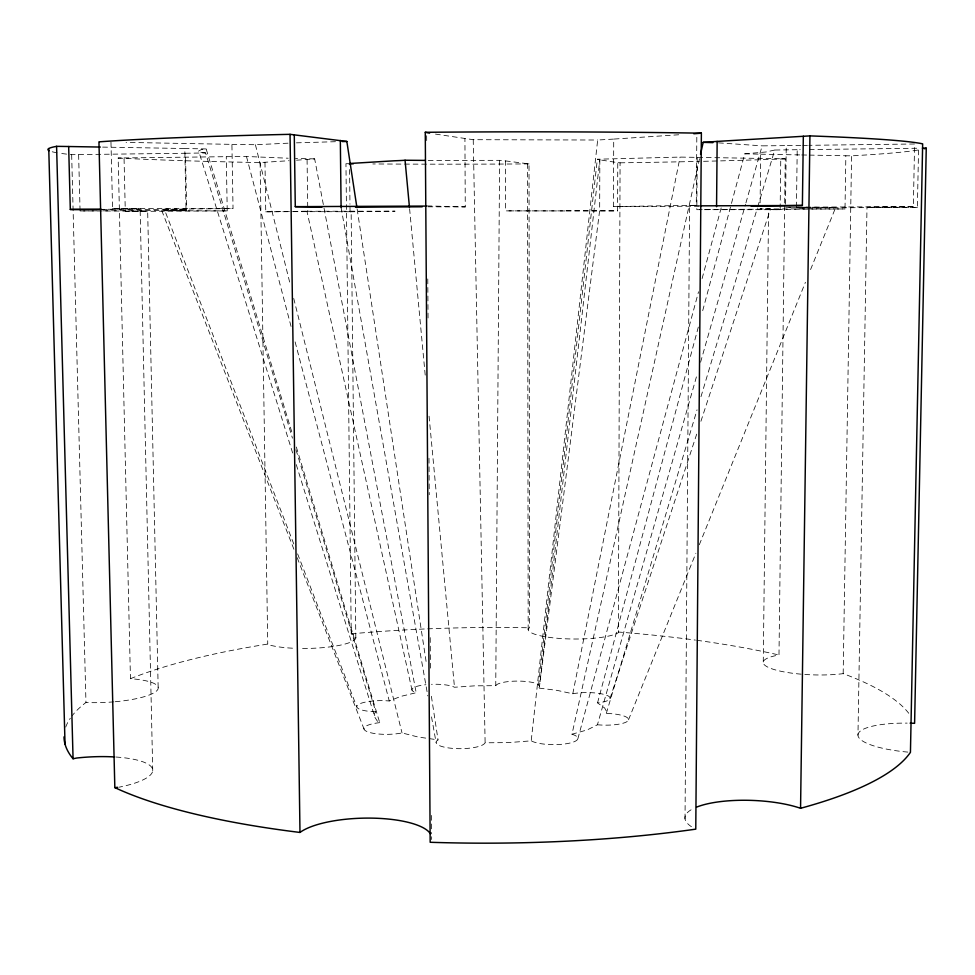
<?xml version="1.0" encoding="UTF-8"?>
<svg xmlns="http://www.w3.org/2000/svg" width="975" height="975" viewBox="0 0 975 975"><rect width="100%" height="100%" fill="white"/><g stroke="black" fill="none" stroke-linecap="round" stroke-linejoin="round"><path stroke-width="0.73" stroke-dasharray="4.88 3.66" d="M599.832 159.632L599.662 210.417L539.467 686.68L599.832 159.632L597.334 159.23L538.2 687.997L556.92 690.349L572.776 693.773A22.559 5.399 0.5 0 1 606.328 695.126A22.559 5.399 0.5 0 1 597.565 702.89L604.622 707.984L606.718 711.677L606.304 713.42A23.571 5.887 0.7 0 1 628.119 720.635A23.571 5.887 0.7 0 1 597.468 724.766M699.233 206.212L613.494 206.554L613.714 139.084L678.71 134.769M428.22 160.4L499.602 160.339A50.31 1.572 -0.3 0 0 505.44 160.899L505.562 210.88L617.589 210.88L617.76 162.654L599.796 159.839M505.44 160.899L529.011 163.897L529.608 627.803L528.352 628.388A46.215 9.482 0.3 0 0 565.025 638.771A46.215 9.482 0.3 0 0 618.357 632.678L620.076 162.813L617.76 162.654M499.602 160.339L495.751 685.669L474.776 685.839L454.484 687.253A22.096 5.204 -0.6 0 0 431.474 684.316M685.023 818.89L689.593 205.542L696.284 205.311L696.832 135.062M697.223 157.328L696.82 209.674L780.134 209.698L780.768 158.754L680.062 157.085L597.334 159.23M760.11 202.837L760.658 154.184L744.766 153.831L701.854 313.852M763.267 661.952L768.58 209.576L809.189 209.101M908.737 713.261A426.319 107.847 -0.2 0 0 843.18 673.64A49.908 10.835 1.9 0 1 774.954 669.788A49.908 10.835 1.9 0 1 778.988 655.005L784.68 204.518M784.692 202.995L785.253 158.864L780.768 158.754M785.509 204.262L786.252 145.616L801.352 145.421M809.348 149.565L918.572 148.224L917.39 207.37L796.441 207.992L797.209 149.711L800.243 149.675M811.858 209.077L845.008 208.967L845.849 155.768L851.577 155.842A440.359 16.1 -0.2 0 0 920.12 149.662M843.18 673.64L851.577 155.842M907.822 752.103A58.89 14.637 3.1 0 1 857.963 735.187L866.994 207.224L913.356 206.603L914.587 143.995L808.897 145.324M379.714 722.646A23.961 6.094 -1 0 0 366.771 731.457A23.961 6.094 -1 0 0 402.041 732.932L418.043 737.003L438.043 739.891A24.594 6.447 -0.4 0 0 454.301 748.507A24.594 6.447 -0.4 0 0 485.014 742.804L508.67 742.597L531.204 740.842L597.663 140.022L613.714 139.084M572.776 693.773L680.062 157.085M620.051 162.91L620.076 162.813A440.359 16.1 -0.2 0 0 699.209 161.411M699.538 158.718L571.984 734.224L587.267 729.897L597.431 724.791L697.259 373.925M597.541 702.89L698.319 327.064M577.846 738.855L698.539 291.781M702.11 278.545L721.561 206.481M700.586 362.225L745.509 204.336M745.924 202.873L762.145 145.86L786.252 145.616M606.304 713.42L697.052 409.829M700.976 396.703L757.258 208.418M757.697 206.956L774.711 150.04L797.209 149.711M610.033 698.453L697.125 432.827M700.915 421.285L770.482 209.077L760.037 208.918L845.008 208.967M628.522 719.794L695.87 553.252M699.294 544.781L805.435 282.262M810.578 269.563L835.685 207.468L810.542 207.224M774.711 150.04L765.972 151.99L744.766 153.831M375.753 711.774A22.913 5.57 -1 0 1 357.801 704.937A22.913 5.57 -1 0 1 389.22 700.988L400.713 696.418L416.179 692.713A22.096 5.204 -0.6 0 1 425.929 684.706M292.646 452.997L198.668 150.991L201.313 149.589L206.164 148.943L292.5 434.338M355.814 637.943L351.146 211.733L350.049 211.794L349.988 205.762M152.734 770.664L140.12 208.845L102.667 209.357M293.889 549.23L161.241 209.235L233.037 208.613L231.916 144.361L126.092 142.387M293.78 543.965L164.897 210.722L186.627 210.381L185.494 153.258L71.662 154.672A440.359 16.1 -0.2 0 1 58.183 152.965M296.546 160.192L314.657 158.888L416.179 692.713M115.245 701.732A52.906 11.98 -2.9 0 0 157.597 689.788A52.906 11.98 -2.9 0 0 130.455 678.685L118.17 158.023A440.359 16.1 -0.2 0 0 260.106 162.569L289.027 160.704M770.482 209.077L699.404 209.674M231.916 144.361L255.413 144.727L289.124 143.13M158.157 687.375L147.664 211.112L125.287 211.417L124.044 157.926L118.17 158.023M835.685 207.468L809.993 207.882M412.023 690.239L306.954 211.222L307.771 211.185L307.076 159.498M347.77 163.678L345.954 163.739L351.232 633.835L352.999 634.225A47.3 9.823 -1.3 0 1 344.431 644.195A47.3 9.823 -1.3 0 1 299.252 648.436M296.449 142.838L336.29 141.68M185.494 153.258L205.603 152.941L292.463 438.165M264.968 162.301L265.748 211.819L291.257 211.429M292.756 211.417L307.771 211.185M613.494 206.554L696.284 205.311M350.049 211.794L395.058 211.173L307.027 211.258M802.864 145.409L807.385 145.348M124.044 157.926L226.273 156.683A55.892 1.889 0.1 0 0 246.48 156.488L288.186 158.218M435.472 134.087L473.228 139.693L597.663 140.022M265.748 211.819L291.83 211.66M807.361 207.907L796.441 207.992M566.207 210.795L617.589 210.88M78.622 154.623L80.072 210.929L96.817 210.844M102.899 210.819L186.627 210.381M913.356 206.603L785.472 207.273L807.946 207.224M125.287 211.417L227.224 210.892L226.273 156.683M565.086 210.941L505.562 210.88M917.39 207.37L866.994 207.224M80.072 210.929L147.664 211.112M227.224 210.892L164.897 210.722M293.073 211.648L351.146 211.733M427.976 206.798L465.258 206.907L464.929 138.682M110.967 142.106L112.564 208.54L233.037 208.613M102.29 209.479L186.018 209.503L184.799 148.517L101.839 147.091M780.134 209.698L768.58 209.576M112.564 208.54L140.12 208.845M186.018 209.503L161.241 209.235M699.94 205.822L689.593 205.542M206.164 148.943L184.799 148.517M760.658 154.184L800.207 154.928M801.73 154.952L807.824 155.062M809.335 155.098L845.849 155.768M314.657 158.888L295.486 158.438M427.135 205.92L465.258 206.907M718.538 142.862L762.145 145.86M205.603 152.941L201.106 152.344L198.668 150.991M130.455 678.685A426.319 107.847 -0.2 0 1 267.747 644.073L268.783 644.792A47.3 9.823 -1.3 0 0 293.134 648.229M296.266 464.612L374.875 717.259L377.24 721L379.726 722.658L296.022 445.989M297.204 557.724L364.077 729.142M297.619 553.885L356.85 707.033M295.998 449.804L375.765 711.75L374.534 713.481L374.875 717.259M246.48 156.488L291.245 327.186M295.108 341.896L389.257 700.964M255.413 144.727L290.038 283.64M293.719 298.423L402.017 732.92M341.104 207.577L427.818 695.918M431.535 716.893L436.057 742.353M357.155 209.125L426.587 664.706M431.389 696.284L438.043 739.891M409.597 208.699L425.368 376.801M429.061 416.167L454.484 687.253M618.357 632.678L618.333 632.032A426.319 107.847 -0.2 0 1 695.394 640.1M71.662 154.672L85.958 702.5A426.319 107.847 -0.2 0 0 72.15 715.735M473.228 139.693L485.123 742.804M260.106 162.569L267.747 644.073M349.586 169.528L349.964 204.25M427.781 278.947L428.049 318.459M429 458.274L429.244 494.752M430.219 637.613L430.45 671.056M431.438 815.429L431.559 833.674M426.66 135.708L426.697 141.68M527.548 163.642L528.182 629.631M857.963 735.187A58.89 14.637 3.1 0 1 907.152 723.121M65.727 727.094A426.319 107.847 -0.2 0 1 70.322 718.222M351.232 633.835A426.319 107.847 -0.2 0 1 426.148 628.912M427.635 628.851A426.319 107.847 -0.2 0 1 529.608 627.803M696.857 640.295A426.319 107.847 -0.2 0 1 778.988 655.005M113.843 701.854A52.906 11.98 -2.9 0 1 85.958 702.5M571.959 734.236A24.436 6.35 0.3 0 1 566.621 743.693A24.436 6.35 0.3 0 1 531.241 740.842M495.848 685.669A21.962 5.143 0 0 1 522.685 681.233A21.962 5.143 0 0 1 538.298 687.997M785.253 158.864A440.359 16.1 -0.2 0 1 700.696 161.375M529.011 163.897A440.359 16.1 -0.2 0 1 372.816 163.946M57.013 152.77A440.359 16.1 -0.2 0 1 50.944 151.417M116.086 757.039A63.692 16.916 -3.5 0 1 152.722 769.848A63.692 16.916 -3.5 0 1 119.157 787.166M691.433 826.69A67.19 19.902 2.3 0 1 694.273 808.117M431.584 836.708A68.677 21.255 -1.5 0 1 431.462 839.487"/><path stroke-width="1.46" d="M701.378 133.185L695.772 829.152A426.319 107.847 -0.2 0 1 430.17 842.278L425.271 132.295A440.359 16.1 -0.2 0 1 701.378 133.185L693.822 133.77M716.564 206.688L717.149 141.412L809.932 135.891A440.359 16.1 -0.2 0 1 922.655 143.849L910.443 752.31A426.319 107.847 -0.2 0 1 800.56 808.287A67.19 19.902 2.3 0 0 696.577 807.129M751.189 206.212L802.388 205.493L803.327 136.22M800.56 808.287L809.932 135.891M922.411 148.188L926.25 148.163L914.599 723.316A58.89 14.637 3.1 0 0 910.114 723.17M700.525 154.257L703.17 142.35L717.149 141.412M64.021 736.844A426.319 107.847 -0.2 0 0 73.064 758.769L76.696 758.026A63.692 16.916 -3.5 0 1 114.623 756.953M356.923 207.626L346.844 141.46L290.038 134.331A440.359 16.1 -0.2 0 0 98.95 141.85L114.831 787.605L117.719 787.312M349.513 163.495L394.619 160.777A51.127 1.621 -0.1 0 0 405.052 160.241L425.283 160.4M426.221 206.078L295.279 206.651L294.279 134.696M342.322 141.558L346.844 141.46M355.485 207.188L422.236 206.798M802.388 205.493L701.439 205.835M101.388 209.369L70.31 209.467L68.664 146.518L56.587 146.335A440.359 16.1 -0.2 0 0 49.116 150.723M70.31 209.467L100.766 209.479M68.664 146.518L100.34 147.054M295.279 206.651L321.896 207.188M703.17 142.35L712.92 142.655M429.585 133.173L425.271 132.295M405.052 160.241L409.451 207.188M56.587 146.335L73.064 758.769M48.75 148.566L65.032 744.096M290.038 134.331L299.983 832.443A68.677 21.255 -1.5 0 1 370.719 818.11A68.677 21.255 -1.5 0 1 430.536 833.991M340.336 140.437L341.104 207.577M299.983 832.443A426.319 107.847 -0.2 0 1 114.831 787.605M926.25 148.163A440.359 16.1 -0.2 0 1 924.239 148.761M353.364 163.8A440.359 16.1 -0.2 0 1 348.916 163.763"/></g></svg>
